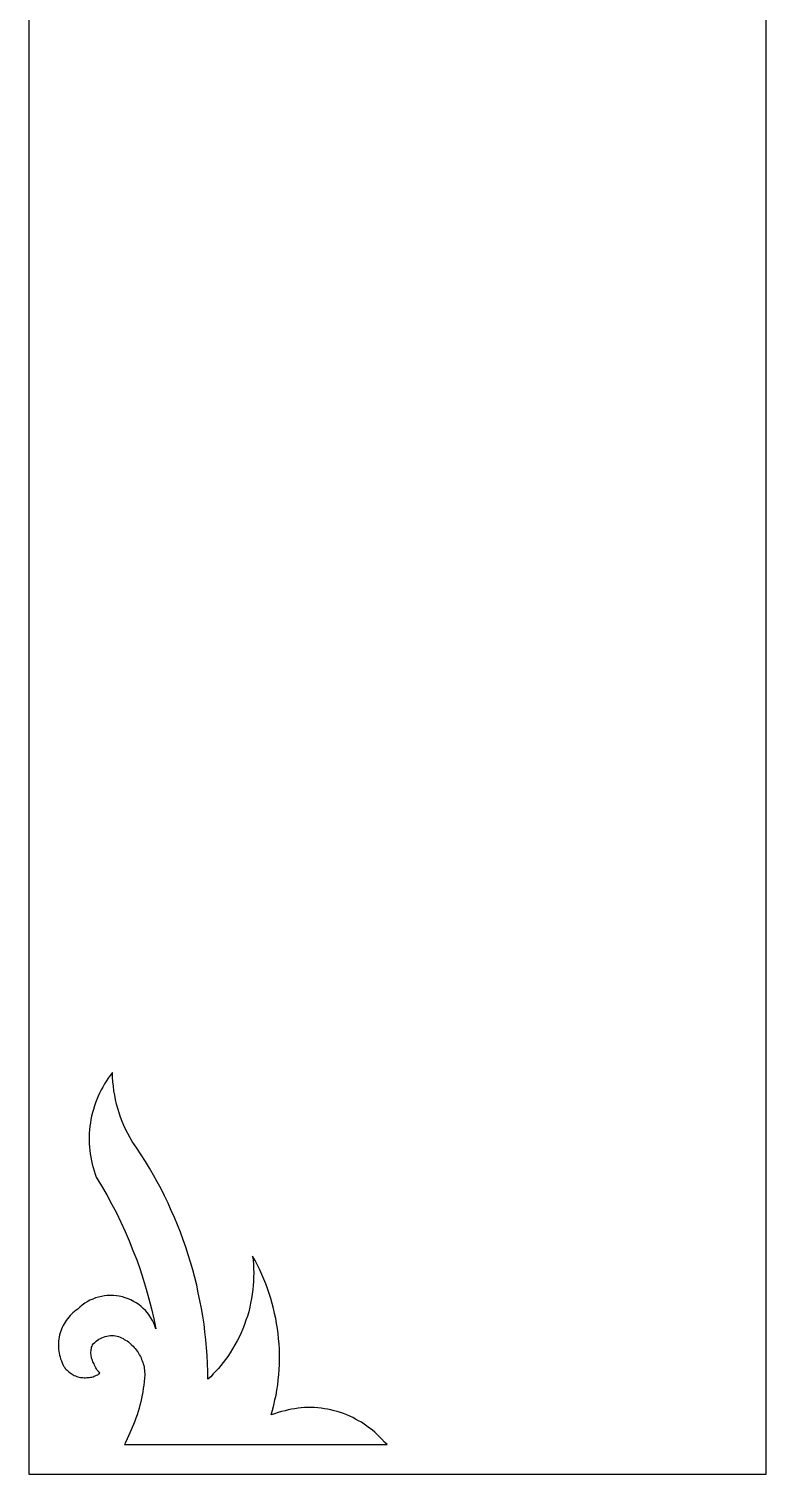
# Model space of a CAD drawing. Header units: centimetres. Extents: x 1.5 to 6.1, y -9 to 9.
# Drawn here: x 1.5 to 6.09, y -9 to 0 of the extents above; entities that cross this region are included whole.
import ezdxf

# ---------------------------------------------------------------- set-up
doc = ezdxf.new("R2010")
doc.units = ezdxf.units.CM
doc.header["$MEASUREMENT"] = 0
doc.layers.add('layer 1', color=7, linetype='Continuous')

msp = doc.modelspace()

# ---------------------------------------------------------------- linework, layer by layer
at = {"layer": 'layer 1', "color": 250}
for points, knots in [([(1.50051, 9.00077), (1.50051, 9.00077), (6.0926, 9.00077), (6.0926, 9.00077), (6.0926, 9.00077), (6.0926, 9.00077), (6.0926, -9.00021), (6.0926, -9.00021), (6.0926, -9.00021), (6.0926, -9.00021), (1.50051, -9.00021), (1.50051, -9.00021), (1.50051, -9.00021), (1.50051, -9.00021), (1.50051, 9.00077), (1.50051, 9.00077)], [0, 0, 0, 0, 0.2, 0.2, 0.2, 0.2, 0.4, 0.4, 0.4, 0.4, 0.6, 0.6, 0.6, 0.6, 1, 1, 1, 1]), ([(3.73278, -8.81653), (3.73278, -8.81653), (2.09603, -8.81653), (2.09603, -8.81653), (2.09603, -8.81653), (2.09603, -8.81653), (2.10156, -8.80363), (2.10156, -8.80363), (2.10156, -8.80363), (2.10156, -8.80363), (2.12303, -8.757), (2.12303, -8.757), (2.12303, -8.757), (2.12303, -8.757), (2.14374, -8.71039), (2.14374, -8.71039), (2.14374, -8.71039), (2.14374, -8.71039), (2.15188, -8.69115), (2.15188, -8.69115), (2.15188, -8.69115), (2.15188, -8.69115), (2.16002, -8.67117), (2.16002, -8.67117), (2.16002, -8.67117), (2.16002, -8.67117), (2.16742, -8.65118), (2.16742, -8.65118), (2.16742, -8.65118), (2.16742, -8.65118), (2.17482, -8.63121), (2.17482, -8.63121), (2.17482, -8.63121), (2.17482, -8.63121), (2.18074, -8.61123), (2.18074, -8.61123), (2.18074, -8.61123), (2.18074, -8.61123), (2.18666, -8.59051), (2.18666, -8.59051), (2.18666, -8.59051), (2.18666, -8.59051), (2.19184, -8.57053), (2.19184, -8.57053), (2.19184, -8.57053), (2.19184, -8.57053), (2.19702, -8.5498), (2.19702, -8.5498), (2.19702, -8.5498), (2.19702, -8.5498), (2.2022, -8.52983), (2.2022, -8.52983), (2.2022, -8.52983), (2.2022, -8.52983), (2.2059, -8.50837), (2.2059, -8.50837), (2.2059, -8.50837), (2.2059, -8.50837), (2.2096, -8.48839), (2.2096, -8.48839), (2.2096, -8.48839), (2.2096, -8.48839), (2.21329, -8.46692), (2.21329, -8.46692), (2.21329, -8.46692), (2.21329, -8.46692), (2.21625, -8.44546), (2.21625, -8.44546), (2.21625, -8.44546), (2.21625, -8.44546), (2.21849, -8.42475), (2.21849, -8.42475), (2.21849, -8.42475), (2.21849, -8.42475), (2.22071, -8.40329), (2.22071, -8.40329), (2.22071, -8.40329), (2.22071, -8.40329), (2.22219, -8.38257), (2.22219, -8.38257), (2.22219, -8.38257), (2.22219, -8.38257), (2.22219, -8.37294), (2.22219, -8.37294), (2.22219, -8.37294), (2.22219, -8.37294), (2.22145, -8.36258), (2.22145, -8.36258), (2.22145, -8.36258), (2.22145, -8.36258), (2.22071, -8.35296), (2.22071, -8.35296), (2.22071, -8.35296), (2.22071, -8.35296), (2.21923, -8.34334), (2.21923, -8.34334), (2.21923, -8.34334), (2.21923, -8.34334), (2.21775, -8.33372), (2.21775, -8.33372), (2.21775, -8.33372), (2.21775, -8.33372), (2.21551, -8.32337), (2.21551, -8.32337), (2.21551, -8.32337), (2.21551, -8.32337), (2.21256, -8.31375), (2.21256, -8.31375), (2.21256, -8.31375), (2.21256, -8.31375), (2.21034, -8.30487), (2.21034, -8.30487), (2.21034, -8.30487), (2.21034, -8.30487), (2.20664, -8.29525), (2.20664, -8.29525), (2.20664, -8.29525), (2.20664, -8.29525), (2.20294, -8.28637), (2.20294, -8.28637), (2.20294, -8.28637), (2.20294, -8.28637), (2.19924, -8.27674), (2.19924, -8.27674), (2.19924, -8.27674), (2.19924, -8.27674), (2.1948, -8.26786), (2.1948, -8.26786), (2.1948, -8.26786), (2.1948, -8.26786), (2.19036, -8.25972), (2.19036, -8.25972), (2.19036, -8.25972), (2.19036, -8.25972), (2.18592, -8.25084), (2.18592, -8.25084), (2.18592, -8.25084), (2.18592, -8.25084), (2.18074, -8.24196), (2.18074, -8.24196), (2.18074, -8.24196), (2.18074, -8.24196), (2.17482, -8.23382), (2.17482, -8.23382), (2.17482, -8.23382), (2.17482, -8.23382), (2.1689, -8.22568), (2.1689, -8.22568), (2.1689, -8.22568), (2.1689, -8.22568), (2.16298, -8.21829), (2.16298, -8.21829), (2.16298, -8.21829), (2.16298, -8.21829), (2.15632, -8.21089), (2.15632, -8.21089), (2.15632, -8.21089), (2.15632, -8.21089), (2.14966, -8.20349), (2.14966, -8.20349), (2.14966, -8.20349), (2.14966, -8.20349), (2.14226, -8.19683), (2.14226, -8.19683), (2.14226, -8.19683), (2.14226, -8.19683), (2.1356, -8.19016), (2.1356, -8.19016), (2.1356, -8.19016), (2.1356, -8.19016), (2.1282, -8.1835), (2.1282, -8.1835), (2.1282, -8.1835), (2.1282, -8.1835), (2.12005, -8.17684), (2.12005, -8.17684), (2.12005, -8.17684), (2.12005, -8.17684), (2.11191, -8.17092), (2.11191, -8.17092), (2.11191, -8.17092), (2.11191, -8.17092), (2.10304, -8.16648), (2.10304, -8.16648), (2.10304, -8.16648), (2.10304, -8.16648), (2.0949, -8.1613), (2.0949, -8.1613), (2.0949, -8.1613), (2.0949, -8.1613), (2.08676, -8.15612), (2.08676, -8.15612), (2.08676, -8.15612), (2.08676, -8.15612), (2.07788, -8.15168), (2.07788, -8.15168), (2.07788, -8.15168), (2.07788, -8.15168), (2.06826, -8.14798), (2.06826, -8.14798), (2.06826, -8.14798), (2.06826, -8.14798), (2.05938, -8.14354), (2.05938, -8.14354), (2.05938, -8.14354), (2.05938, -8.14354), (2.04976, -8.14058), (2.04976, -8.14058), (2.04976, -8.14058), (2.04976, -8.14058), (2.04014, -8.13836), (2.04014, -8.13836), (2.04014, -8.13836), (2.04014, -8.13836), (2.02904, -8.13762), (2.02904, -8.13762), (2.02904, -8.13762), (2.02904, -8.13762), (2.01793, -8.13762), (2.01793, -8.13762), (2.01793, -8.13762), (2.01793, -8.13762), (2.00683, -8.13762), (2.00683, -8.13762), (2.00683, -8.13762), (2.00683, -8.13762), (1.99722, -8.1391), (1.99722, -8.1391), (1.99722, -8.1391), (1.99722, -8.1391), (1.98612, -8.14058), (1.98612, -8.14058), (1.98612, -8.14058), (1.98612, -8.14058), (1.97576, -8.14354), (1.97576, -8.14354), (1.97576, -8.14354), (1.97576, -8.14354), (1.9654, -8.1465), (1.9654, -8.1465), (1.9654, -8.1465), (1.9654, -8.1465), (1.95504, -8.15094), (1.95504, -8.15094), (1.95504, -8.15094), (1.95504, -8.15094), (1.94616, -8.15538), (1.94616, -8.15538), (1.94616, -8.15538), (1.94616, -8.15538), (1.93654, -8.16056), (1.93654, -8.16056), (1.93654, -8.16056), (1.93654, -8.16056), (1.92765, -8.16648), (1.92765, -8.16648), (1.92765, -8.16648), (1.92765, -8.16648), (1.91877, -8.1724), (1.91877, -8.1724), (1.91877, -8.1724), (1.91877, -8.1724), (1.91063, -8.1798), (1.91063, -8.1798), (1.91063, -8.1798), (1.91063, -8.1798), (1.90323, -8.1872), (1.90323, -8.1872), (1.90323, -8.1872), (1.90323, -8.1872), (1.89583, -8.19535), (1.89583, -8.19535), (1.89583, -8.19535), (1.89583, -8.19535), (1.89362, -8.20275), (1.89362, -8.20275), (1.89362, -8.20275), (1.89362, -8.20275), (1.8914, -8.21015), (1.8914, -8.21015), (1.8914, -8.21015), (1.8914, -8.21015), (1.88992, -8.21755), (1.88992, -8.21755), (1.88992, -8.21755), (1.88992, -8.21755), (1.88844, -8.22494), (1.88844, -8.22494), (1.88844, -8.22494), (1.88844, -8.22494), (1.8877, -8.23308), (1.8877, -8.23308), (1.8877, -8.23308), (1.8877, -8.23308), (1.88696, -8.24048), (1.88696, -8.24048), (1.88696, -8.24048), (1.88696, -8.24048), (1.88696, -8.24862), (1.88696, -8.24862), (1.88696, -8.24862), (1.88696, -8.24862), (1.8877, -8.25676), (1.8877, -8.25676), (1.8877, -8.25676), (1.8877, -8.25676), (1.88844, -8.26342), (1.88844, -8.26342), (1.88844, -8.26342), (1.88844, -8.26342), (1.88992, -8.27156), (1.88992, -8.27156), (1.88992, -8.27156), (1.88992, -8.27156), (1.8914, -8.27896), (1.8914, -8.27896), (1.8914, -8.27896), (1.8914, -8.27896), (1.89362, -8.28637), (1.89362, -8.28637), (1.89362, -8.28637), (1.89362, -8.28637), (1.89583, -8.29377), (1.89583, -8.29377), (1.89583, -8.29377), (1.89583, -8.29377), (1.89879, -8.30117), (1.89879, -8.30117), (1.89879, -8.30117), (1.89879, -8.30117), (1.90249, -8.30783), (1.90249, -8.30783), (1.90249, -8.30783), (1.90249, -8.30783), (1.90619, -8.31449), (1.90619, -8.31449), (1.90619, -8.31449), (1.90619, -8.31449), (1.90841, -8.32263), (1.90841, -8.32263), (1.90841, -8.32263), (1.90841, -8.32263), (1.91285, -8.33077), (1.91285, -8.33077), (1.91285, -8.33077), (1.91285, -8.33077), (1.91655, -8.33816), (1.91655, -8.33816), (1.91655, -8.33816), (1.91655, -8.33816), (1.92173, -8.34556), (1.92173, -8.34556), (1.92173, -8.34556), (1.92173, -8.34556), (1.92617, -8.35222), (1.92617, -8.35222), (1.92617, -8.35222), (1.92617, -8.35222), (1.93135, -8.35888), (1.93135, -8.35888), (1.93135, -8.35888), (1.93135, -8.35888), (1.93728, -8.36554), (1.93728, -8.36554), (1.93728, -8.36554), (1.93728, -8.36554), (1.94246, -8.3722), (1.94246, -8.3722), (1.94246, -8.3722), (1.94246, -8.3722), (1.9358, -8.37664), (1.9358, -8.37664), (1.9358, -8.37664), (1.9358, -8.37664), (1.92913, -8.38109), (1.92913, -8.38109), (1.92913, -8.38109), (1.92913, -8.38109), (1.92173, -8.38479), (1.92173, -8.38479), (1.92173, -8.38479), (1.92173, -8.38479), (1.91433, -8.38775), (1.91433, -8.38775), (1.91433, -8.38775), (1.91433, -8.38775), (1.90767, -8.39071), (1.90767, -8.39071), (1.90767, -8.39071), (1.90767, -8.39071), (1.90027, -8.39367), (1.90027, -8.39367), (1.90027, -8.39367), (1.90027, -8.39367), (1.89214, -8.39589), (1.89214, -8.39589), (1.89214, -8.39589), (1.89214, -8.39589), (1.88474, -8.39737), (1.88474, -8.39737), (1.88474, -8.39737), (1.88474, -8.39737), (1.8766, -8.39885), (1.8766, -8.39885), (1.8766, -8.39885), (1.8766, -8.39885), (1.86846, -8.39959), (1.86846, -8.39959), (1.86846, -8.39959), (1.86846, -8.39959), (1.86106, -8.39959), (1.86106, -8.39959), (1.86106, -8.39959), (1.86106, -8.39959), (1.85292, -8.40033), (1.85292, -8.40033), (1.85292, -8.40033), (1.85292, -8.40033), (1.84552, -8.40033), (1.84552, -8.40033), (1.84552, -8.40033), (1.84552, -8.40033), (1.83737, -8.39959), (1.83737, -8.39959), (1.83737, -8.39959), (1.83737, -8.39959), (1.82923, -8.39885), (1.82923, -8.39885), (1.82923, -8.39885), (1.82923, -8.39885), (1.82109, -8.39811), (1.82109, -8.39811), (1.82109, -8.39811), (1.82109, -8.39811), (1.81369, -8.39589), (1.81369, -8.39589), (1.81369, -8.39589), (1.81369, -8.39589), (1.80629, -8.39441), (1.80629, -8.39441), (1.80629, -8.39441), (1.80629, -8.39441), (1.79815, -8.39145), (1.79815, -8.39145), (1.79815, -8.39145), (1.79815, -8.39145), (1.79075, -8.38849), (1.79075, -8.38849), (1.79075, -8.38849), (1.79075, -8.38849), (1.78336, -8.38553), (1.78336, -8.38553), (1.78336, -8.38553), (1.78336, -8.38553), (1.7767, -8.38183), (1.7767, -8.38183), (1.7767, -8.38183), (1.7767, -8.38183), (1.7693, -8.37812), (1.7693, -8.37812), (1.7693, -8.37812), (1.7693, -8.37812), (1.76338, -8.37368), (1.76338, -8.37368), (1.76338, -8.37368), (1.76338, -8.37368), (1.75672, -8.36924), (1.75672, -8.36924), (1.75672, -8.36924), (1.75672, -8.36924), (1.75006, -8.36406), (1.75006, -8.36406), (1.75006, -8.36406), (1.75006, -8.36406), (1.74413, -8.35888), (1.74413, -8.35888), (1.74413, -8.35888), (1.74413, -8.35888), (1.73821, -8.35296), (1.73821, -8.35296), (1.73821, -8.35296), (1.73821, -8.35296), (1.73303, -8.34852), (1.73303, -8.34852), (1.73303, -8.34852), (1.73303, -8.34852), (1.72711, -8.34186), (1.72711, -8.34186), (1.72711, -8.34186), (1.72711, -8.34186), (1.72341, -8.33594), (1.72341, -8.33594), (1.72341, -8.33594), (1.72341, -8.33594), (1.71823, -8.32929), (1.71823, -8.32929), (1.71823, -8.32929), (1.71823, -8.32929), (1.71231, -8.31745), (1.71231, -8.31745), (1.71231, -8.31745), (1.71231, -8.31745), (1.70713, -8.30635), (1.70713, -8.30635), (1.70713, -8.30635), (1.70713, -8.30635), (1.70269, -8.29525), (1.70269, -8.29525), (1.70269, -8.29525), (1.70269, -8.29525), (1.69825, -8.28266), (1.69825, -8.28266), (1.69825, -8.28266), (1.69825, -8.28266), (1.69455, -8.27082), (1.69455, -8.27082), (1.69455, -8.27082), (1.69455, -8.27082), (1.69085, -8.25898), (1.69085, -8.25898), (1.69085, -8.25898), (1.69085, -8.25898), (1.68863, -8.2464), (1.68863, -8.2464), (1.68863, -8.2464), (1.68863, -8.2464), (1.68641, -8.23382), (1.68641, -8.23382), (1.68641, -8.23382), (1.68641, -8.23382), (1.68493, -8.22125), (1.68493, -8.22125), (1.68493, -8.22125), (1.68493, -8.22125), (1.68419, -8.20941), (1.68419, -8.20941), (1.68419, -8.20941), (1.68419, -8.20941), (1.68419, -8.19683), (1.68419, -8.19683), (1.68419, -8.19683), (1.68419, -8.19683), (1.68419, -8.1835), (1.68419, -8.1835), (1.68419, -8.1835), (1.68419, -8.1835), (1.68567, -8.17092), (1.68567, -8.17092), (1.68567, -8.17092), (1.68567, -8.17092), (1.68715, -8.15908), (1.68715, -8.15908), (1.68715, -8.15908), (1.68715, -8.15908), (1.68937, -8.1465), (1.68937, -8.1465), (1.68937, -8.1465), (1.68937, -8.1465), (1.69159, -8.13392), (1.69159, -8.13392), (1.69159, -8.13392), (1.69159, -8.13392), (1.69529, -8.12134), (1.69529, -8.12134), (1.69529, -8.12134), (1.69529, -8.12134), (1.69899, -8.11025), (1.69899, -8.11025), (1.69899, -8.11025), (1.69899, -8.11025), (1.70343, -8.09841), (1.70343, -8.09841), (1.70343, -8.09841), (1.70343, -8.09841), (1.70861, -8.08656), (1.70861, -8.08656), (1.70861, -8.08656), (1.70861, -8.08656), (1.71379, -8.07472), (1.71379, -8.07472), (1.71379, -8.07472), (1.71379, -8.07472), (1.71971, -8.06436), (1.71971, -8.06436), (1.71971, -8.06436), (1.71971, -8.06436), (1.72563, -8.05326), (1.72563, -8.05326), (1.72563, -8.05326), (1.72563, -8.05326), (1.73303, -8.0429), (1.73303, -8.0429), (1.73303, -8.0429), (1.73303, -8.0429), (1.74043, -8.03254), (1.74043, -8.03254), (1.74043, -8.03254), (1.74043, -8.03254), (1.74858, -8.02292), (1.74858, -8.02292), (1.74858, -8.02292), (1.74858, -8.02292), (1.75672, -8.0133), (1.75672, -8.0133), (1.75672, -8.0133), (1.75672, -8.0133), (1.7656, -8.00443), (1.7656, -8.00443), (1.7656, -8.00443), (1.7656, -8.00443), (1.77448, -7.99553), (1.77448, -7.99553), (1.77448, -7.99553), (1.77448, -7.99553), (1.7841, -7.9874), (1.7841, -7.9874), (1.7841, -7.9874), (1.7841, -7.9874), (1.79445, -7.98), (1.79445, -7.98), (1.79445, -7.98), (1.79445, -7.98), (1.80481, -7.9726), (1.80481, -7.9726), (1.80481, -7.9726), (1.80481, -7.9726), (1.81813, -7.96002), (1.81813, -7.96002), (1.81813, -7.96002), (1.81813, -7.96002), (1.83293, -7.94744), (1.83293, -7.94744), (1.83293, -7.94744), (1.83293, -7.94744), (1.84848, -7.93634), (1.84848, -7.93634), (1.84848, -7.93634), (1.84848, -7.93634), (1.86402, -7.92746), (1.86402, -7.92746), (1.86402, -7.92746), (1.86402, -7.92746), (1.88104, -7.91784), (1.88104, -7.91784), (1.88104, -7.91784), (1.88104, -7.91784), (1.89805, -7.91044), (1.89805, -7.91044), (1.89805, -7.91044), (1.89805, -7.91044), (1.91507, -7.90303), (1.91507, -7.90303), (1.91507, -7.90303), (1.91507, -7.90303), (1.93358, -7.89785), (1.93358, -7.89785), (1.93358, -7.89785), (1.93358, -7.89785), (1.95208, -7.89341), (1.95208, -7.89341), (1.95208, -7.89341), (1.95208, -7.89341), (1.97058, -7.88971), (1.97058, -7.88971), (1.97058, -7.88971), (1.97058, -7.88971), (1.98908, -7.88897), (1.98908, -7.88897), (1.98908, -7.88897), (1.98908, -7.88897), (2.00757, -7.88823), (2.00757, -7.88823), (2.00757, -7.88823), (2.00757, -7.88823), (2.02681, -7.88823), (2.02681, -7.88823), (2.02681, -7.88823), (2.02681, -7.88823), (2.04606, -7.88971), (2.04606, -7.88971), (2.04606, -7.88971), (2.04606, -7.88971), (2.06382, -7.89193), (2.06382, -7.89193), (2.06382, -7.89193), (2.06382, -7.89193), (2.08306, -7.89637), (2.08306, -7.89637), (2.08306, -7.89637), (2.08306, -7.89637), (2.10082, -7.90155), (2.10082, -7.90155), (2.10082, -7.90155), (2.10082, -7.90155), (2.11857, -7.90822), (2.11857, -7.90822), (2.11857, -7.90822), (2.11857, -7.90822), (2.13634, -7.91562), (2.13634, -7.91562), (2.13634, -7.91562), (2.13634, -7.91562), (2.15262, -7.9245), (2.15262, -7.9245), (2.15262, -7.9245), (2.15262, -7.9245), (2.1689, -7.93412), (2.1689, -7.93412), (2.1689, -7.93412), (2.1689, -7.93412), (2.18444, -7.94374), (2.18444, -7.94374), (2.18444, -7.94374), (2.18444, -7.94374), (2.19924, -7.95558), (2.19924, -7.95558), (2.19924, -7.95558), (2.19924, -7.95558), (2.21329, -7.9689), (2.21329, -7.9689), (2.21329, -7.9689), (2.21329, -7.9689), (2.22663, -7.98222), (2.22663, -7.98222), (2.22663, -7.98222), (2.22663, -7.98222), (2.23846, -7.99627), (2.23846, -7.99627), (2.23846, -7.99627), (2.23846, -7.99627), (2.2503, -8.01109), (2.2503, -8.01109), (2.2503, -8.01109), (2.2503, -8.01109), (2.26066, -8.02736), (2.26066, -8.02736), (2.26066, -8.02736), (2.26066, -8.02736), (2.27028, -8.0429), (2.27028, -8.0429), (2.27028, -8.0429), (2.27028, -8.0429), (2.27842, -8.05992), (2.27842, -8.05992), (2.27842, -8.05992), (2.27842, -8.05992), (2.28508, -8.07694), (2.28508, -8.07694), (2.28508, -8.07694), (2.28508, -8.07694), (2.291, -8.09544), (2.291, -8.09544), (2.291, -8.09544), (2.291, -8.09544), (2.27842, -8.03254), (2.27842, -8.03254), (2.27842, -8.03254), (2.27842, -8.03254), (2.26436, -7.97112), (2.26436, -7.97112), (2.26436, -7.97112), (2.26436, -7.97112), (2.24808, -7.90896), (2.24808, -7.90896), (2.24808, -7.90896), (2.24808, -7.90896), (2.23181, -7.84754), (2.23181, -7.84754), (2.23181, -7.84754), (2.23181, -7.84754), (2.21256, -7.78685), (2.21256, -7.78685), (2.21256, -7.78685), (2.21256, -7.78685), (2.19258, -7.72618), (2.19258, -7.72618), (2.19258, -7.72618), (2.19258, -7.72618), (2.17186, -7.66624), (2.17186, -7.66624), (2.17186, -7.66624), (2.17186, -7.66624), (2.14892, -7.60703), (2.14892, -7.60703), (2.14892, -7.60703), (2.14892, -7.60703), (2.12525, -7.54784), (2.12525, -7.54784), (2.12525, -7.54784), (2.12525, -7.54784), (2.09934, -7.48937), (2.09934, -7.48937), (2.09934, -7.48937), (2.09934, -7.48937), (2.07344, -7.43091), (2.07344, -7.43091), (2.07344, -7.43091), (2.07344, -7.43091), (2.04532, -7.37393), (2.04532, -7.37393), (2.04532, -7.37393), (2.04532, -7.37393), (2.01571, -7.31769), (2.01571, -7.31769), (2.01571, -7.31769), (2.01571, -7.31769), (1.98538, -7.26145), (1.98538, -7.26145), (1.98538, -7.26145), (1.98538, -7.26145), (1.95356, -7.20595), (1.95356, -7.20595), (1.95356, -7.20595), (1.95356, -7.20595), (1.92025, -7.15119), (1.92025, -7.15119), (1.92025, -7.15119), (1.92025, -7.15119), (1.91285, -7.13194), (1.91285, -7.13194), (1.91285, -7.13194), (1.91285, -7.13194), (1.90619, -7.11123), (1.90619, -7.11123), (1.90619, -7.11123), (1.90619, -7.11123), (1.90027, -7.09051), (1.90027, -7.09051), (1.90027, -7.09051), (1.90027, -7.09051), (1.89436, -7.06905), (1.89436, -7.06905), (1.89436, -7.06905), (1.89436, -7.06905), (1.88992, -7.04906), (1.88992, -7.04906), (1.88992, -7.04906), (1.88992, -7.04906), (1.88548, -7.02686), (1.88548, -7.02686), (1.88548, -7.02686), (1.88548, -7.02686), (1.88252, -7.00615), (1.88252, -7.00615), (1.88252, -7.00615), (1.88252, -7.00615), (1.87956, -6.98469), (1.87956, -6.98469), (1.87956, -6.98469), (1.87956, -6.98469), (1.87734, -6.96323), (1.87734, -6.96323), (1.87734, -6.96323), (1.87734, -6.96323), (1.87586, -6.94176), (1.87586, -6.94176), (1.87586, -6.94176), (1.87586, -6.94176), (1.87512, -6.91956), (1.87512, -6.91956), (1.87512, -6.91956), (1.87512, -6.91956), (1.87586, -6.89811), (1.87586, -6.89811), (1.87586, -6.89811), (1.87586, -6.89811), (1.8766, -6.87665), (1.8766, -6.87665), (1.8766, -6.87665), (1.8766, -6.87665), (1.87808, -6.85518), (1.87808, -6.85518), (1.87808, -6.85518), (1.87808, -6.85518), (1.8803, -6.83372), (1.8803, -6.83372), (1.8803, -6.83372), (1.8803, -6.83372), (1.88326, -6.81226), (1.88326, -6.81226), (1.88326, -6.81226), (1.88326, -6.81226), (1.88696, -6.79081), (1.88696, -6.79081), (1.88696, -6.79081), (1.88696, -6.79081), (1.8914, -6.77008), (1.8914, -6.77008), (1.8914, -6.77008), (1.8914, -6.77008), (1.89657, -6.74862), (1.89657, -6.74862), (1.89657, -6.74862), (1.89657, -6.74862), (1.90249, -6.72864), (1.90249, -6.72864), (1.90249, -6.72864), (1.90249, -6.72864), (1.90841, -6.70718), (1.90841, -6.70718), (1.90841, -6.70718), (1.90841, -6.70718), (1.91507, -6.68721), (1.91507, -6.68721), (1.91507, -6.68721), (1.91507, -6.68721), (1.92321, -6.66722), (1.92321, -6.66722), (1.92321, -6.66722), (1.92321, -6.66722), (1.93135, -6.6465), (1.93135, -6.6465), (1.93135, -6.6465), (1.93135, -6.6465), (1.94098, -6.62726), (1.94098, -6.62726), (1.94098, -6.62726), (1.94098, -6.62726), (1.9506, -6.60802), (1.9506, -6.60802), (1.9506, -6.60802), (1.9506, -6.60802), (1.96022, -6.58953), (1.96022, -6.58953), (1.96022, -6.58953), (1.96022, -6.58953), (1.97132, -6.57028), (1.97132, -6.57028), (1.97132, -6.57028), (1.97132, -6.57028), (1.98316, -6.55178), (1.98316, -6.55178), (1.98316, -6.55178), (1.98316, -6.55178), (1.995, -6.53476), (1.995, -6.53476), (1.995, -6.53476), (1.995, -6.53476), (2.00757, -6.517), (2.00757, -6.517), (2.00757, -6.517), (2.00757, -6.517), (2.02089, -6.49998), (2.02089, -6.49998), (2.02089, -6.49998), (2.02089, -6.49998), (2.02163, -6.5281), (2.02163, -6.5281), (2.02163, -6.5281), (2.02163, -6.5281), (2.02385, -6.55622), (2.02385, -6.55622), (2.02385, -6.55622), (2.02385, -6.55622), (2.02681, -6.58435), (2.02681, -6.58435), (2.02681, -6.58435), (2.02681, -6.58435), (2.03052, -6.61246), (2.03052, -6.61246), (2.03052, -6.61246), (2.03052, -6.61246), (2.03496, -6.64058), (2.03496, -6.64058), (2.03496, -6.64058), (2.03496, -6.64058), (2.04088, -6.66796), (2.04088, -6.66796), (2.04088, -6.66796), (2.04088, -6.66796), (2.0468, -6.69535), (2.0468, -6.69535), (2.0468, -6.69535), (2.0468, -6.69535), (2.0542, -6.72272), (2.0542, -6.72272), (2.0542, -6.72272), (2.0542, -6.72272), (2.06234, -6.7501), (2.06234, -6.7501), (2.06234, -6.7501), (2.06234, -6.7501), (2.07196, -6.77675), (2.07196, -6.77675), (2.07196, -6.77675), (2.07196, -6.77675), (2.08158, -6.80339), (2.08158, -6.80339), (2.08158, -6.80339), (2.08158, -6.80339), (2.09268, -6.82854), (2.09268, -6.82854), (2.09268, -6.82854), (2.09268, -6.82854), (2.10378, -6.85518), (2.10378, -6.85518), (2.10378, -6.85518), (2.10378, -6.85518), (2.11709, -6.87961), (2.11709, -6.87961), (2.11709, -6.87961), (2.11709, -6.87961), (2.13042, -6.90551), (2.13042, -6.90551), (2.13042, -6.90551), (2.13042, -6.90551), (2.14448, -6.92918), (2.14448, -6.92918), (2.14448, -6.92918), (2.14448, -6.92918), (2.1726, -6.96989), (2.1726, -6.96989), (2.1726, -6.96989), (2.1726, -6.96989), (2.19924, -7.01133), (2.19924, -7.01133), (2.19924, -7.01133), (2.19924, -7.01133), (2.22589, -7.0535), (2.22589, -7.0535), (2.22589, -7.0535), (2.22589, -7.0535), (2.25104, -7.09569), (2.25104, -7.09569), (2.25104, -7.09569), (2.25104, -7.09569), (2.2762, -7.13786), (2.2762, -7.13786), (2.2762, -7.13786), (2.2762, -7.13786), (2.29988, -7.18079), (2.29988, -7.18079), (2.29988, -7.18079), (2.29988, -7.18079), (2.32357, -7.22445), (2.32357, -7.22445), (2.32357, -7.22445), (2.32357, -7.22445), (2.34502, -7.26811), (2.34502, -7.26811), (2.34502, -7.26811), (2.34502, -7.26811), (2.36722, -7.31251), (2.36722, -7.31251), (2.36722, -7.31251), (2.36722, -7.31251), (2.3872, -7.35765), (2.3872, -7.35765), (2.3872, -7.35765), (2.3872, -7.35765), (2.40719, -7.40279), (2.40719, -7.40279), (2.40719, -7.40279), (2.40719, -7.40279), (2.42569, -7.44794), (2.42569, -7.44794), (2.42569, -7.44794), (2.42569, -7.44794), (2.44419, -7.49381), (2.44419, -7.49381), (2.44419, -7.49381), (2.44419, -7.49381), (2.4612, -7.54044), (2.4612, -7.54044), (2.4612, -7.54044), (2.4612, -7.54044), (2.47748, -7.58705), (2.47748, -7.58705), (2.47748, -7.58705), (2.47748, -7.58705), (2.49302, -7.63368), (2.49302, -7.63368), (2.49302, -7.63368), (2.49302, -7.63368), (2.50783, -7.68103), (2.50783, -7.68103), (2.50783, -7.68103), (2.50783, -7.68103), (2.52115, -7.7284), (2.52115, -7.7284), (2.52115, -7.7284), (2.52115, -7.7284), (2.53373, -7.77576), (2.53373, -7.77576), (2.53373, -7.77576), (2.53373, -7.77576), (2.54557, -7.82386), (2.54557, -7.82386), (2.54557, -7.82386), (2.54557, -7.82386), (2.55592, -7.87196), (2.55592, -7.87196), (2.55592, -7.87196), (2.55592, -7.87196), (2.56628, -7.92006), (2.56628, -7.92006), (2.56628, -7.92006), (2.56628, -7.92006), (2.57516, -7.9689), (2.57516, -7.9689), (2.57516, -7.9689), (2.57516, -7.9689), (2.58404, -8.017), (2.58404, -8.017), (2.58404, -8.017), (2.58404, -8.017), (2.59144, -8.06584), (2.59144, -8.06584), (2.59144, -8.06584), (2.59144, -8.06584), (2.59737, -8.11469), (2.59737, -8.11469), (2.59737, -8.11469), (2.59737, -8.11469), (2.60255, -8.16426), (2.60255, -8.16426), (2.60255, -8.16426), (2.60255, -8.16426), (2.60699, -8.21311), (2.60699, -8.21311), (2.60699, -8.21311), (2.60699, -8.21311), (2.61069, -8.26194), (2.61069, -8.26194), (2.61069, -8.26194), (2.61069, -8.26194), (2.61291, -8.31079), (2.61291, -8.31079), (2.61291, -8.31079), (2.61291, -8.31079), (2.61513, -8.36036), (2.61513, -8.36036), (2.61513, -8.36036), (2.61513, -8.36036), (2.61587, -8.40995), (2.61587, -8.40995), (2.61587, -8.40995), (2.61587, -8.40995), (2.63289, -8.39367), (2.63289, -8.39367), (2.63289, -8.39367), (2.63289, -8.39367), (2.64917, -8.37664), (2.64917, -8.37664), (2.64917, -8.37664), (2.64917, -8.37664), (2.66544, -8.35888), (2.66544, -8.35888), (2.66544, -8.35888), (2.66544, -8.35888), (2.68098, -8.34186), (2.68098, -8.34186), (2.68098, -8.34186), (2.68098, -8.34186), (2.69579, -8.32337), (2.69579, -8.32337), (2.69579, -8.32337), (2.69579, -8.32337), (2.71059, -8.30561), (2.71059, -8.30561), (2.71059, -8.30561), (2.71059, -8.30561), (2.72465, -8.28637), (2.72465, -8.28637), (2.72465, -8.28637), (2.72465, -8.28637), (2.73871, -8.26712), (2.73871, -8.26712), (2.73871, -8.26712), (2.73871, -8.26712), (2.75425, -8.24418), (2.75425, -8.24418), (2.75425, -8.24418), (2.75425, -8.24418), (2.76978, -8.21977), (2.76978, -8.21977), (2.76978, -8.21977), (2.76978, -8.21977), (2.78385, -8.19609), (2.78385, -8.19609), (2.78385, -8.19609), (2.78385, -8.19609), (2.79717, -8.17092), (2.79717, -8.17092), (2.79717, -8.17092), (2.79717, -8.17092), (2.80975, -8.1465), (2.80975, -8.1465), (2.80975, -8.1465), (2.80975, -8.1465), (2.82233, -8.12134), (2.82233, -8.12134), (2.82233, -8.12134), (2.82233, -8.12134), (2.83343, -8.09544), (2.83343, -8.09544), (2.83343, -8.09544), (2.83343, -8.09544), (2.84305, -8.06954), (2.84305, -8.06954), (2.84305, -8.06954), (2.84305, -8.06954), (2.85267, -8.04216), (2.85267, -8.04216), (2.85267, -8.04216), (2.85267, -8.04216), (2.86155, -8.01626), (2.86155, -8.01626), (2.86155, -8.01626), (2.86155, -8.01626), (2.86968, -7.98888), (2.86968, -7.98888), (2.86968, -7.98888), (2.86968, -7.98888), (2.87634, -7.9615), (2.87634, -7.9615), (2.87634, -7.9615), (2.87634, -7.9615), (2.88154, -7.93486), (2.88154, -7.93486), (2.88154, -7.93486), (2.88154, -7.93486), (2.88746, -7.90673), (2.88746, -7.90673), (2.88746, -7.90673), (2.88746, -7.90673), (2.89115, -7.87936), (2.89115, -7.87936), (2.89115, -7.87936), (2.89115, -7.87936), (2.89485, -7.8505), (2.89485, -7.8505), (2.89485, -7.8505), (2.89485, -7.8505), (2.89781, -7.82534), (2.89781, -7.82534), (2.89781, -7.82534), (2.89781, -7.82534), (2.89929, -7.79869), (2.89929, -7.79869), (2.89929, -7.79869), (2.89929, -7.79869), (2.90003, -7.7728), (2.90003, -7.7728), (2.90003, -7.7728), (2.90003, -7.7728), (2.90077, -7.7469), (2.90077, -7.7469), (2.90077, -7.7469), (2.90077, -7.7469), (2.90003, -7.72026), (2.90003, -7.72026), (2.90003, -7.72026), (2.90003, -7.72026), (2.89855, -7.69509), (2.89855, -7.69509), (2.89855, -7.69509), (2.89855, -7.69509), (2.89707, -7.66846), (2.89707, -7.66846), (2.89707, -7.66846), (2.89707, -7.66846), (2.89411, -7.64256), (2.89411, -7.64256), (2.89411, -7.64256), (2.89411, -7.64256), (2.90965, -7.67068), (2.90965, -7.67068), (2.90965, -7.67068), (2.90965, -7.67068), (2.92445, -7.69953), (2.92445, -7.69953), (2.92445, -7.69953), (2.92445, -7.69953), (2.93851, -7.72766), (2.93851, -7.72766), (2.93851, -7.72766), (2.93851, -7.72766), (2.95183, -7.75652), (2.95183, -7.75652), (2.95183, -7.75652), (2.95183, -7.75652), (2.96441, -7.78685), (2.96441, -7.78685), (2.96441, -7.78685), (2.96441, -7.78685), (2.97626, -7.81572), (2.97626, -7.81572), (2.97626, -7.81572), (2.97626, -7.81572), (2.98736, -7.84532), (2.98736, -7.84532), (2.98736, -7.84532), (2.98736, -7.84532), (2.99771, -7.8764), (2.99771, -7.8764), (2.99771, -7.8764), (2.99771, -7.8764), (3.00733, -7.90673), (3.00733, -7.90673), (3.00733, -7.90673), (3.00733, -7.90673), (3.01621, -7.93708), (3.01621, -7.93708), (3.01621, -7.93708), (3.01621, -7.93708), (3.02361, -7.9689), (3.02361, -7.9689), (3.02361, -7.9689), (3.02361, -7.9689), (3.03101, -7.99923), (3.03101, -7.99923), (3.03101, -7.99923), (3.03101, -7.99923), (3.03767, -8.03032), (3.03767, -8.03032), (3.03767, -8.03032), (3.03767, -8.03032), (3.04359, -8.06288), (3.04359, -8.06288), (3.04359, -8.06288), (3.04359, -8.06288), (3.04877, -8.09396), (3.04877, -8.09396), (3.04877, -8.09396), (3.04877, -8.09396), (3.05321, -8.12504), (3.05321, -8.12504), (3.05321, -8.12504), (3.05321, -8.12504), (3.05617, -8.1576), (3.05617, -8.1576), (3.05617, -8.1576), (3.05617, -8.1576), (3.05913, -8.18942), (3.05913, -8.18942), (3.05913, -8.18942), (3.05913, -8.18942), (3.06061, -8.22125), (3.06061, -8.22125), (3.06061, -8.22125), (3.06061, -8.22125), (3.06135, -8.2538), (3.06135, -8.2538), (3.06135, -8.2538), (3.06135, -8.2538), (3.06135, -8.28563), (3.06135, -8.28563), (3.06135, -8.28563), (3.06135, -8.28563), (3.06061, -8.31671), (3.06061, -8.31671), (3.06061, -8.31671), (3.06061, -8.31671), (3.05913, -8.34926), (3.05913, -8.34926), (3.05913, -8.34926), (3.05913, -8.34926), (3.05691, -8.38109), (3.05691, -8.38109), (3.05691, -8.38109), (3.05691, -8.38109), (3.05395, -8.41291), (3.05395, -8.41291), (3.05395, -8.41291), (3.05395, -8.41291), (3.05025, -8.44472), (3.05025, -8.44472), (3.05025, -8.44472), (3.05025, -8.44472), (3.04507, -8.47655), (3.04507, -8.47655), (3.04507, -8.47655), (3.04507, -8.47655), (3.03989, -8.50763), (3.03989, -8.50763), (3.03989, -8.50763), (3.03989, -8.50763), (3.03323, -8.53871), (3.03323, -8.53871), (3.03323, -8.53871), (3.03323, -8.53871), (3.02657, -8.57053), (3.02657, -8.57053), (3.02657, -8.57053), (3.02657, -8.57053), (3.01843, -8.60161), (3.01843, -8.60161), (3.01843, -8.60161), (3.01843, -8.60161), (3.01029, -8.63195), (3.01029, -8.63195), (3.01029, -8.63195), (3.01029, -8.63195), (3.03101, -8.62455), (3.03101, -8.62455), (3.03101, -8.62455), (3.03101, -8.62455), (3.05247, -8.61715), (3.05247, -8.61715), (3.05247, -8.61715), (3.05247, -8.61715), (3.07394, -8.61049), (3.07394, -8.61049), (3.07394, -8.61049), (3.07394, -8.61049), (3.09614, -8.60531), (3.09614, -8.60531), (3.09614, -8.60531), (3.09614, -8.60531), (3.11537, -8.60013), (3.11537, -8.60013), (3.11537, -8.60013), (3.11537, -8.60013), (3.13609, -8.59569), (3.13609, -8.59569), (3.13609, -8.59569), (3.13609, -8.59569), (3.15681, -8.59273), (3.15681, -8.59273), (3.15681, -8.59273), (3.15681, -8.59273), (3.1768, -8.58977), (3.1768, -8.58977), (3.1768, -8.58977), (3.1768, -8.58977), (3.19752, -8.58755), (3.19752, -8.58755), (3.19752, -8.58755), (3.19752, -8.58755), (3.21749, -8.58607), (3.21749, -8.58607), (3.21749, -8.58607), (3.21749, -8.58607), (3.23895, -8.58533), (3.23895, -8.58533), (3.23895, -8.58533), (3.23895, -8.58533), (3.25894, -8.58533), (3.25894, -8.58533), (3.25894, -8.58533), (3.25894, -8.58533), (3.27966, -8.58607), (3.27966, -8.58607), (3.27966, -8.58607), (3.27966, -8.58607), (3.29964, -8.58755), (3.29964, -8.58755), (3.29964, -8.58755), (3.29964, -8.58755), (3.32109, -8.58977), (3.32109, -8.58977), (3.32109, -8.58977), (3.32109, -8.58977), (3.34181, -8.59273), (3.34181, -8.59273), (3.34181, -8.59273), (3.34181, -8.59273), (3.36106, -8.59643), (3.36106, -8.59643), (3.36106, -8.59643), (3.36106, -8.59643), (3.38178, -8.60013), (3.38178, -8.60013), (3.38178, -8.60013), (3.38178, -8.60013), (3.40176, -8.60531), (3.40176, -8.60531), (3.40176, -8.60531), (3.40176, -8.60531), (3.42173, -8.61049), (3.42173, -8.61049), (3.42173, -8.61049), (3.42173, -8.61049), (3.44097, -8.61715), (3.44097, -8.61715), (3.44097, -8.61715), (3.44097, -8.61715), (3.46096, -8.62381), (3.46096, -8.62381), (3.46096, -8.62381), (3.46096, -8.62381), (3.4802, -8.63047), (3.4802, -8.63047), (3.4802, -8.63047), (3.4802, -8.63047), (3.4987, -8.63861), (3.4987, -8.63861), (3.4987, -8.63861), (3.4987, -8.63861), (3.51794, -8.64749), (3.51794, -8.64749), (3.51794, -8.64749), (3.51794, -8.64749), (3.53569, -8.6571), (3.53569, -8.6571), (3.53569, -8.6571), (3.53569, -8.6571), (3.5542, -8.66748), (3.5542, -8.66748), (3.5542, -8.66748), (3.5542, -8.66748), (3.57196, -8.67709), (3.57196, -8.67709), (3.57196, -8.67709), (3.57196, -8.67709), (3.58898, -8.68893), (3.58898, -8.68893), (3.58898, -8.68893), (3.58898, -8.68893), (3.606, -8.70077), (3.606, -8.70077), (3.606, -8.70077), (3.606, -8.70077), (3.62228, -8.71335), (3.62228, -8.71335), (3.62228, -8.71335), (3.62228, -8.71335), (3.63857, -8.72519), (3.63857, -8.72519), (3.63857, -8.72519), (3.63857, -8.72519), (3.65484, -8.73925), (3.65484, -8.73925), (3.65484, -8.73925), (3.65484, -8.73925), (3.6689, -8.75331), (3.6689, -8.75331), (3.6689, -8.75331), (3.6689, -8.75331), (3.68444, -8.76812), (3.68444, -8.76812), (3.68444, -8.76812), (3.68444, -8.76812), (3.6985, -8.78217), (3.6985, -8.78217), (3.6985, -8.78217), (3.6985, -8.78217), (3.71626, -8.80067), (3.71626, -8.80067), (3.71626, -8.80067), (3.71626, -8.80067), (3.73278, -8.81653), (3.73278, -8.81653)], [0, 0, 0, 0, 0.002584, 0.002584, 0.002584, 0.002584, 0.005168, 0.005168, 0.005168, 0.005168, 0.0077519, 0.0077519, 0.0077519, 0.0077519, 0.0103359, 0.0103359, 0.0103359, 0.0103359, 0.0129199, 0.0129199, 0.0129199, 0.0129199, 0.0155039, 0.0155039, 0.0155039, 0.0155039, 0.0180879, 0.0180879, 0.0180879, 0.0180879, 0.0206718, 0.0206718, 0.0206718, 0.0206718, 0.0232558, 0.0232558, 0.0232558, 0.0232558, 0.0258398, 0.0258398, 0.0258398, 0.0258398, 0.0284238, 0.0284238, 0.0284238, 0.0284238, 0.0310078, 0.0310078, 0.0310078, 0.0310078, 0.0335917, 0.0335917, 0.0335917, 0.0335917, 0.0361757, 0.0361757, 0.0361757, 0.0361757, 0.0387597, 0.0387597, 0.0387597, 0.0387597, 0.0413437, 0.0413437, 0.0413437, 0.0413437, 0.0439276, 0.0439276, 0.0439276, 0.0439276, 0.0465116, 0.0465116, 0.0465116, 0.0465116, 0.0490956, 0.0490956, 0.0490956, 0.0490956, 0.0516796, 0.0516796, 0.0516796, 0.0516796, 0.0542636, 0.0542636, 0.0542636, 0.0542636, 0.0568475, 0.0568475, 0.0568475, 0.0568475, 0.0594315, 0.0594315, 0.0594315, 0.0594315, 0.0620155, 0.0620155, 0.0620155, 0.0620155, 0.0645995, 0.0645995, 0.0645995, 0.0645995, 0.0671835, 0.0671835, 0.0671835, 0.0671835, 0.0697674, 0.0697674, 0.0697674, 0.0697674, 0.0723514, 0.0723514, 0.0723514, 0.0723514, 0.0749354, 0.0749354, 0.0749354, 0.0749354, 0.0775194, 0.0775194, 0.0775194, 0.0775194, 0.0801034, 0.0801034, 0.0801034, 0.0801034, 0.0826873, 0.0826873, 0.0826873, 0.0826873, 0.0852713, 0.0852713, 0.0852713, 0.0852713, 0.0878553, 0.0878553, 0.0878553, 0.0878553, 0.0904393, 0.0904393, 0.0904393, 0.0904393, 0.0930233, 0.0930233, 0.0930233, 0.0930233, 0.0956072, 0.0956072, 0.0956072, 0.0956072, 0.0981912, 0.0981912, 0.0981912, 0.0981912, 0.1007752, 0.1007752, 0.1007752, 0.1007752, 0.1033592, 0.1033592, 0.1033592, 0.1033592, 0.1059432, 0.1059432, 0.1059432, 0.1059432, 0.1085271, 0.1085271, 0.1085271, 0.1085271, 0.1111111, 0.1111111, 0.1111111, 0.1111111, 0.1136951, 0.1136951, 0.1136951, 0.1136951, 0.1162791, 0.1162791, 0.1162791, 0.1162791, 0.118863, 0.118863, 0.118863, 0.118863, 0.121447, 0.121447, 0.121447, 0.121447, 0.124031, 0.124031, 0.124031, 0.124031, 0.126615, 0.126615, 0.126615, 0.126615, 0.129199, 0.129199, 0.129199, 0.129199, 0.1317829, 0.1317829, 0.1317829, 0.1317829, 0.1343669, 0.1343669, 0.1343669, 0.1343669, 0.1369509, 0.1369509, 0.1369509, 0.1369509, 0.1395349, 0.1395349, 0.1395349, 0.1395349, 0.1421189, 0.1421189, 0.1421189, 0.1421189, 0.1447028, 0.1447028, 0.1447028, 0.1447028, 0.1472868, 0.1472868, 0.1472868, 0.1472868, 0.1498708, 0.1498708, 0.1498708, 0.1498708, 0.1524548, 0.1524548, 0.1524548, 0.1524548, 0.1550388, 0.1550388, 0.1550388, 0.1550388, 0.1576227, 0.1576227, 0.1576227, 0.1576227, 0.1602067, 0.1602067, 0.1602067, 0.1602067, 0.1627907, 0.1627907, 0.1627907, 0.1627907, 0.1653747, 0.1653747, 0.1653747, 0.1653747, 0.1679587, 0.1679587, 0.1679587, 0.1679587, 0.1705426, 0.1705426, 0.1705426, 0.1705426, 0.1731266, 0.1731266, 0.1731266, 0.1731266, 0.1757106, 0.1757106, 0.1757106, 0.1757106, 0.1782946, 0.1782946, 0.1782946, 0.1782946, 0.1808786, 0.1808786, 0.1808786, 0.1808786, 0.1834625, 0.1834625, 0.1834625, 0.1834625, 0.1860465, 0.1860465, 0.1860465, 0.1860465, 0.1886305, 0.1886305, 0.1886305, 0.1886305, 0.1912145, 0.1912145, 0.1912145, 0.1912145, 0.1937984, 0.1937984, 0.1937984, 0.1937984, 0.1963824, 0.1963824, 0.1963824, 0.1963824, 0.1989664, 0.1989664, 0.1989664, 0.1989664, 0.2015504, 0.2015504, 0.2015504, 0.2015504, 0.2041344, 0.2041344, 0.2041344, 0.2041344, 0.2067183, 0.2067183, 0.2067183, 0.2067183, 0.2093023, 0.2093023, 0.2093023, 0.2093023, 0.2118863, 0.2118863, 0.2118863, 0.2118863, 0.2144703, 0.2144703, 0.2144703, 0.2144703, 0.2170543, 0.2170543, 0.2170543, 0.2170543, 0.2196382, 0.2196382, 0.2196382, 0.2196382, 0.2222222, 0.2222222, 0.2222222, 0.2222222, 0.2248062, 0.2248062, 0.2248062, 0.2248062, 0.2273902, 0.2273902, 0.2273902, 0.2273902, 0.2299742, 0.2299742, 0.2299742, 0.2299742, 0.2325581, 0.2325581, 0.2325581, 0.2325581, 0.2351421, 0.2351421, 0.2351421, 0.2351421, 0.2377261, 0.2377261, 0.2377261, 0.2377261, 0.2403101, 0.2403101, 0.2403101, 0.2403101, 0.2428941, 0.2428941, 0.2428941, 0.2428941, 0.245478, 0.245478, 0.245478, 0.245478, 0.248062, 0.248062, 0.248062, 0.248062, 0.250646, 0.250646, 0.250646, 0.250646, 0.25323, 0.25323, 0.25323, 0.25323, 0.255814, 0.255814, 0.255814, 0.255814, 0.2583979, 0.2583979, 0.2583979, 0.2583979, 0.2609819, 0.2609819, 0.2609819, 0.2609819, 0.2635659, 0.2635659, 0.2635659, 0.2635659, 0.2661499, 0.2661499, 0.2661499, 0.2661499, 0.2687339, 0.2687339, 0.2687339, 0.2687339, 0.2713178, 0.2713178, 0.2713178, 0.2713178, 0.2739018, 0.2739018, 0.2739018, 0.2739018, 0.2764858, 0.2764858, 0.2764858, 0.2764858, 0.2790698, 0.2790698, 0.2790698, 0.2790698, 0.2816537, 0.2816537, 0.2816537, 0.2816537, 0.2842377, 0.2842377, 0.2842377, 0.2842377, 0.2868217, 0.2868217, 0.2868217, 0.2868217, 0.2894057, 0.2894057, 0.2894057, 0.2894057, 0.2919897, 0.2919897, 0.2919897, 0.2919897, 0.2945736, 0.2945736, 0.2945736, 0.2945736, 0.2971576, 0.2971576, 0.2971576, 0.2971576, 0.2997416, 0.2997416, 0.2997416, 0.2997416, 0.3023256, 0.3023256, 0.3023256, 0.3023256, 0.3049096, 0.3049096, 0.3049096, 0.3049096, 0.3074935, 0.3074935, 0.3074935, 0.3074935, 0.3100775, 0.3100775, 0.3100775, 0.3100775, 0.3126615, 0.3126615, 0.3126615, 0.3126615, 0.3152455, 0.3152455, 0.3152455, 0.3152455, 0.3178295, 0.3178295, 0.3178295, 0.3178295, 0.3204134, 0.3204134, 0.3204134, 0.3204134, 0.3229974, 0.3229974, 0.3229974, 0.3229974, 0.3255814, 0.3255814, 0.3255814, 0.3255814, 0.3281654, 0.3281654, 0.3281654, 0.3281654, 0.3307494, 0.3307494, 0.3307494, 0.3307494, 0.3333333, 0.3333333, 0.3333333, 0.3333333, 0.3359173, 0.3359173, 0.3359173, 0.3359173, 0.3385013, 0.3385013, 0.3385013, 0.3385013, 0.3410853, 0.3410853, 0.3410853, 0.3410853, 0.3436693, 0.3436693, 0.3436693, 0.3436693, 0.3462532, 0.3462532, 0.3462532, 0.3462532, 0.3488372, 0.3488372, 0.3488372, 0.3488372, 0.3514212, 0.3514212, 0.3514212, 0.3514212, 0.3540052, 0.3540052, 0.3540052, 0.3540052, 0.3565891, 0.3565891, 0.3565891, 0.3565891, 0.3591731, 0.3591731, 0.3591731, 0.3591731, 0.3617571, 0.3617571, 0.3617571, 0.3617571, 0.3643411, 0.3643411, 0.3643411, 0.3643411, 0.3669251, 0.3669251, 0.3669251, 0.3669251, 0.369509, 0.369509, 0.369509, 0.369509, 0.372093, 0.372093, 0.372093, 0.372093, 0.374677, 0.374677, 0.374677, 0.374677, 0.377261, 0.377261, 0.377261, 0.377261, 0.379845, 0.379845, 0.379845, 0.379845, 0.3824289, 0.3824289, 0.3824289, 0.3824289, 0.3850129, 0.3850129, 0.3850129, 0.3850129, 0.3875969, 0.3875969, 0.3875969, 0.3875969, 0.3901809, 0.3901809, 0.3901809, 0.3901809, 0.3927649, 0.3927649, 0.3927649, 0.3927649, 0.3953488, 0.3953488, 0.3953488, 0.3953488, 0.3979328, 0.3979328, 0.3979328, 0.3979328, 0.4005168, 0.4005168, 0.4005168, 0.4005168, 0.4031008, 0.4031008, 0.4031008, 0.4031008, 0.4056848, 0.4056848, 0.4056848, 0.4056848, 0.4082687, 0.4082687, 0.4082687, 0.4082687, 0.4108527, 0.4108527, 0.4108527, 0.4108527, 0.4134367, 0.4134367, 0.4134367, 0.4134367, 0.4160207, 0.4160207, 0.4160207, 0.4160207, 0.4186047, 0.4186047, 0.4186047, 0.4186047, 0.4211886, 0.4211886, 0.4211886, 0.4211886, 0.4237726, 0.4237726, 0.4237726, 0.4237726, 0.4263566, 0.4263566, 0.4263566, 0.4263566, 0.4289406, 0.4289406, 0.4289406, 0.4289406, 0.4315245, 0.4315245, 0.4315245, 0.4315245, 0.4341085, 0.4341085, 0.4341085, 0.4341085, 0.4366925, 0.4366925, 0.4366925, 0.4366925, 0.4392765, 0.4392765, 0.4392765, 0.4392765, 0.4418605, 0.4418605, 0.4418605, 0.4418605, 0.4444444, 0.4444444, 0.4444444, 0.4444444, 0.4470284, 0.4470284, 0.4470284, 0.4470284, 0.4496124, 0.4496124, 0.4496124, 0.4496124, 0.4521964, 0.4521964, 0.4521964, 0.4521964, 0.4547804, 0.4547804, 0.4547804, 0.4547804, 0.4573643, 0.4573643, 0.4573643, 0.4573643, 0.4599483, 0.4599483, 0.4599483, 0.4599483, 0.4625323, 0.4625323, 0.4625323, 0.4625323, 0.4651163, 0.4651163, 0.4651163, 0.4651163, 0.4677003, 0.4677003, 0.4677003, 0.4677003, 0.4702842, 0.4702842, 0.4702842, 0.4702842, 0.4728682, 0.4728682, 0.4728682, 0.4728682, 0.4754522, 0.4754522, 0.4754522, 0.4754522, 0.4780362, 0.4780362, 0.4780362, 0.4780362, 0.4806202, 0.4806202, 0.4806202, 0.4806202, 0.4832041, 0.4832041, 0.4832041, 0.4832041, 0.4857881, 0.4857881, 0.4857881, 0.4857881, 0.4883721, 0.4883721, 0.4883721, 0.4883721, 0.4909561, 0.4909561, 0.4909561, 0.4909561, 0.4935401, 0.4935401, 0.4935401, 0.4935401, 0.496124, 0.496124, 0.496124, 0.496124, 0.498708, 0.498708, 0.498708, 0.498708, 0.501292, 0.501292, 0.501292, 0.501292, 0.503876, 0.503876, 0.503876, 0.503876, 0.5064599, 0.5064599, 0.5064599, 0.5064599, 0.5090439, 0.5090439, 0.5090439, 0.5090439, 0.5116279, 0.5116279, 0.5116279, 0.5116279, 0.5142119, 0.5142119, 0.5142119, 0.5142119, 0.5167959, 0.5167959, 0.5167959, 0.5167959, 0.5193798, 0.5193798, 0.5193798, 0.5193798, 0.5219638, 0.5219638, 0.5219638, 0.5219638, 0.5245478, 0.5245478, 0.5245478, 0.5245478, 0.5271318, 0.5271318, 0.5271318, 0.5271318, 0.5297158, 0.5297158, 0.5297158, 0.5297158, 0.5322997, 0.5322997, 0.5322997, 0.5322997, 0.5348837, 0.5348837, 0.5348837, 0.5348837, 0.5374677, 0.5374677, 0.5374677, 0.5374677, 0.5400517, 0.5400517, 0.5400517, 0.5400517, 0.5426357, 0.5426357, 0.5426357, 0.5426357, 0.5452196, 0.5452196, 0.5452196, 0.5452196, 0.5478036, 0.5478036, 0.5478036, 0.5478036, 0.5503876, 0.5503876, 0.5503876, 0.5503876, 0.5529716, 0.5529716, 0.5529716, 0.5529716, 0.5555556, 0.5555556, 0.5555556, 0.5555556, 0.5581395, 0.5581395, 0.5581395, 0.5581395, 0.5607235, 0.5607235, 0.5607235, 0.5607235, 0.5633075, 0.5633075, 0.5633075, 0.5633075, 0.5658915, 0.5658915, 0.5658915, 0.5658915, 0.5684755, 0.5684755, 0.5684755, 0.5684755, 0.5710594, 0.5710594, 0.5710594, 0.5710594, 0.5736434, 0.5736434, 0.5736434, 0.5736434, 0.5762274, 0.5762274, 0.5762274, 0.5762274, 0.5788114, 0.5788114, 0.5788114, 0.5788114, 0.5813953, 0.5813953, 0.5813953, 0.5813953, 0.5839793, 0.5839793, 0.5839793, 0.5839793, 0.5865633, 0.5865633, 0.5865633, 0.5865633, 0.5891473, 0.5891473, 0.5891473, 0.5891473, 0.5917313, 0.5917313, 0.5917313, 0.5917313, 0.5943152, 0.5943152, 0.5943152, 0.5943152, 0.5968992, 0.5968992, 0.5968992, 0.5968992, 0.5994832, 0.5994832, 0.5994832, 0.5994832, 0.6020672, 0.6020672, 0.6020672, 0.6020672, 0.6046512, 0.6046512, 0.6046512, 0.6046512, 0.6072351, 0.6072351, 0.6072351, 0.6072351, 0.6098191, 0.6098191, 0.6098191, 0.6098191, 0.6124031, 0.6124031, 0.6124031, 0.6124031, 0.6149871, 0.6149871, 0.6149871, 0.6149871, 0.6175711, 0.6175711, 0.6175711, 0.6175711, 0.620155, 0.620155, 0.620155, 0.620155, 0.622739, 0.622739, 0.622739, 0.622739, 0.625323, 0.625323, 0.625323, 0.625323, 0.627907, 0.627907, 0.627907, 0.627907, 0.630491, 0.630491, 0.630491, 0.630491, 0.6330749, 0.6330749, 0.6330749, 0.6330749, 0.6356589, 0.6356589, 0.6356589, 0.6356589, 0.6382429, 0.6382429, 0.6382429, 0.6382429, 0.6408269, 0.6408269, 0.6408269, 0.6408269, 0.6434109, 0.6434109, 0.6434109, 0.6434109, 0.6459948, 0.6459948, 0.6459948, 0.6459948, 0.6485788, 0.6485788, 0.6485788, 0.6485788, 0.6511628, 0.6511628, 0.6511628, 0.6511628, 0.6537468, 0.6537468, 0.6537468, 0.6537468, 0.6563307, 0.6563307, 0.6563307, 0.6563307, 0.6589147, 0.6589147, 0.6589147, 0.6589147, 0.6614987, 0.6614987, 0.6614987, 0.6614987, 0.6640827, 0.6640827, 0.6640827, 0.6640827, 0.6666667, 0.6666667, 0.6666667, 0.6666667, 0.6692506, 0.6692506, 0.6692506, 0.6692506, 0.6718346, 0.6718346, 0.6718346, 0.6718346, 0.6744186, 0.6744186, 0.6744186, 0.6744186, 0.6770026, 0.6770026, 0.6770026, 0.6770026, 0.6795866, 0.6795866, 0.6795866, 0.6795866, 0.6821705, 0.6821705, 0.6821705, 0.6821705, 0.6847545, 0.6847545, 0.6847545, 0.6847545, 0.6873385, 0.6873385, 0.6873385, 0.6873385, 0.6899225, 0.6899225, 0.6899225, 0.6899225, 0.6925065, 0.6925065, 0.6925065, 0.6925065, 0.6950904, 0.6950904, 0.6950904, 0.6950904, 0.6976744, 0.6976744, 0.6976744, 0.6976744, 0.7002584, 0.7002584, 0.7002584, 0.7002584, 0.7028424, 0.7028424, 0.7028424, 0.7028424, 0.7054264, 0.7054264, 0.7054264, 0.7054264, 0.7080103, 0.7080103, 0.7080103, 0.7080103, 0.7105943, 0.7105943, 0.7105943, 0.7105943, 0.7131783, 0.7131783, 0.7131783, 0.7131783, 0.7157623, 0.7157623, 0.7157623, 0.7157623, 0.7183463, 0.7183463, 0.7183463, 0.7183463, 0.7209302, 0.7209302, 0.7209302, 0.7209302, 0.7235142, 0.7235142, 0.7235142, 0.7235142, 0.7260982, 0.7260982, 0.7260982, 0.7260982, 0.7286822, 0.7286822, 0.7286822, 0.7286822, 0.7312661, 0.7312661, 0.7312661, 0.7312661, 0.7338501, 0.7338501, 0.7338501, 0.7338501, 0.7364341, 0.7364341, 0.7364341, 0.7364341, 0.7390181, 0.7390181, 0.7390181, 0.7390181, 0.7416021, 0.7416021, 0.7416021, 0.7416021, 0.744186, 0.744186, 0.744186, 0.744186, 0.74677, 0.74677, 0.74677, 0.74677, 0.749354, 0.749354, 0.749354, 0.749354, 0.751938, 0.751938, 0.751938, 0.751938, 0.754522, 0.754522, 0.754522, 0.754522, 0.7571059, 0.7571059, 0.7571059, 0.7571059, 0.7596899, 0.7596899, 0.7596899, 0.7596899, 0.7622739, 0.7622739, 0.7622739, 0.7622739, 0.7648579, 0.7648579, 0.7648579, 0.7648579, 0.7674419, 0.7674419, 0.7674419, 0.7674419, 0.7700258, 0.7700258, 0.7700258, 0.7700258, 0.7726098, 0.7726098, 0.7726098, 0.7726098, 0.7751938, 0.7751938, 0.7751938, 0.7751938, 0.7777778, 0.7777778, 0.7777778, 0.7777778, 0.7803618, 0.7803618, 0.7803618, 0.7803618, 0.7829457, 0.7829457, 0.7829457, 0.7829457, 0.7855297, 0.7855297, 0.7855297, 0.7855297, 0.7881137, 0.7881137, 0.7881137, 0.7881137, 0.7906977, 0.7906977, 0.7906977, 0.7906977, 0.7932817, 0.7932817, 0.7932817, 0.7932817, 0.7958656, 0.7958656, 0.7958656, 0.7958656, 0.7984496, 0.7984496, 0.7984496, 0.7984496, 0.8010336, 0.8010336, 0.8010336, 0.8010336, 0.8036176, 0.8036176, 0.8036176, 0.8036176, 0.8062016, 0.8062016, 0.8062016, 0.8062016, 0.8087855, 0.8087855, 0.8087855, 0.8087855, 0.8113695, 0.8113695, 0.8113695, 0.8113695, 0.8139535, 0.8139535, 0.8139535, 0.8139535, 0.8165375, 0.8165375, 0.8165375, 0.8165375, 0.8191214, 0.8191214, 0.8191214, 0.8191214, 0.8217054, 0.8217054, 0.8217054, 0.8217054, 0.8242894, 0.8242894, 0.8242894, 0.8242894, 0.8268734, 0.8268734, 0.8268734, 0.8268734, 0.8294574, 0.8294574, 0.8294574, 0.8294574, 0.8320413, 0.8320413, 0.8320413, 0.8320413, 0.8346253, 0.8346253, 0.8346253, 0.8346253, 0.8372093, 0.8372093, 0.8372093, 0.8372093, 0.8397933, 0.8397933, 0.8397933, 0.8397933, 0.8423773, 0.8423773, 0.8423773, 0.8423773, 0.8449612, 0.8449612, 0.8449612, 0.8449612, 0.8475452, 0.8475452, 0.8475452, 0.8475452, 0.8501292, 0.8501292, 0.8501292, 0.8501292, 0.8527132, 0.8527132, 0.8527132, 0.8527132, 0.8552972, 0.8552972, 0.8552972, 0.8552972, 0.8578811, 0.8578811, 0.8578811, 0.8578811, 0.8604651, 0.8604651, 0.8604651, 0.8604651, 0.8630491, 0.8630491, 0.8630491, 0.8630491, 0.8656331, 0.8656331, 0.8656331, 0.8656331, 0.8682171, 0.8682171, 0.8682171, 0.8682171, 0.870801, 0.870801, 0.870801, 0.870801, 0.873385, 0.873385, 0.873385, 0.873385, 0.875969, 0.875969, 0.875969, 0.875969, 0.878553, 0.878553, 0.878553, 0.878553, 0.881137, 0.881137, 0.881137, 0.881137, 0.8837209, 0.8837209, 0.8837209, 0.8837209, 0.8863049, 0.8863049, 0.8863049, 0.8863049, 0.8888889, 0.8888889, 0.8888889, 0.8888889, 0.8914729, 0.8914729, 0.8914729, 0.8914729, 0.8940568, 0.8940568, 0.8940568, 0.8940568, 0.8966408, 0.8966408, 0.8966408, 0.8966408, 0.8992248, 0.8992248, 0.8992248, 0.8992248, 0.9018088, 0.9018088, 0.9018088, 0.9018088, 0.9043928, 0.9043928, 0.9043928, 0.9043928, 0.9069767, 0.9069767, 0.9069767, 0.9069767, 0.9095607, 0.9095607, 0.9095607, 0.9095607, 0.9121447, 0.9121447, 0.9121447, 0.9121447, 0.9147287, 0.9147287, 0.9147287, 0.9147287, 0.9173127, 0.9173127, 0.9173127, 0.9173127, 0.9198966, 0.9198966, 0.9198966, 0.9198966, 0.9224806, 0.9224806, 0.9224806, 0.9224806, 0.9250646, 0.9250646, 0.9250646, 0.9250646, 0.9276486, 0.9276486, 0.9276486, 0.9276486, 0.9302326, 0.9302326, 0.9302326, 0.9302326, 0.9328165, 0.9328165, 0.9328165, 0.9328165, 0.9354005, 0.9354005, 0.9354005, 0.9354005, 0.9379845, 0.9379845, 0.9379845, 0.9379845, 0.9405685, 0.9405685, 0.9405685, 0.9405685, 0.9431525, 0.9431525, 0.9431525, 0.9431525, 0.9457364, 0.9457364, 0.9457364, 0.9457364, 0.9483204, 0.9483204, 0.9483204, 0.9483204, 0.9509044, 0.9509044, 0.9509044, 0.9509044, 0.9534884, 0.9534884, 0.9534884, 0.9534884, 0.9560724, 0.9560724, 0.9560724, 0.9560724, 0.9586563, 0.9586563, 0.9586563, 0.9586563, 0.9612403, 0.9612403, 0.9612403, 0.9612403, 0.9638243, 0.9638243, 0.9638243, 0.9638243, 0.9664083, 0.9664083, 0.9664083, 0.9664083, 0.9689922, 0.9689922, 0.9689922, 0.9689922, 0.9715762, 0.9715762, 0.9715762, 0.9715762, 0.9741602, 0.9741602, 0.9741602, 0.9741602, 0.9767442, 0.9767442, 0.9767442, 0.9767442, 0.9793282, 0.9793282, 0.9793282, 0.9793282, 0.9819121, 0.9819121, 0.9819121, 0.9819121, 0.9844961, 0.9844961, 0.9844961, 0.9844961, 0.9870801, 0.9870801, 0.9870801, 0.9870801, 0.9896641, 0.9896641, 0.9896641, 0.9896641, 0.9922481, 0.9922481, 0.9922481, 0.9922481, 0.994832, 0.994832, 0.994832, 0.994832, 1, 1, 1, 1])]:
    msp.add_open_spline(points, degree=3, knots=knots, dxfattribs=at)

doc.saveas('drawing.dxf')
